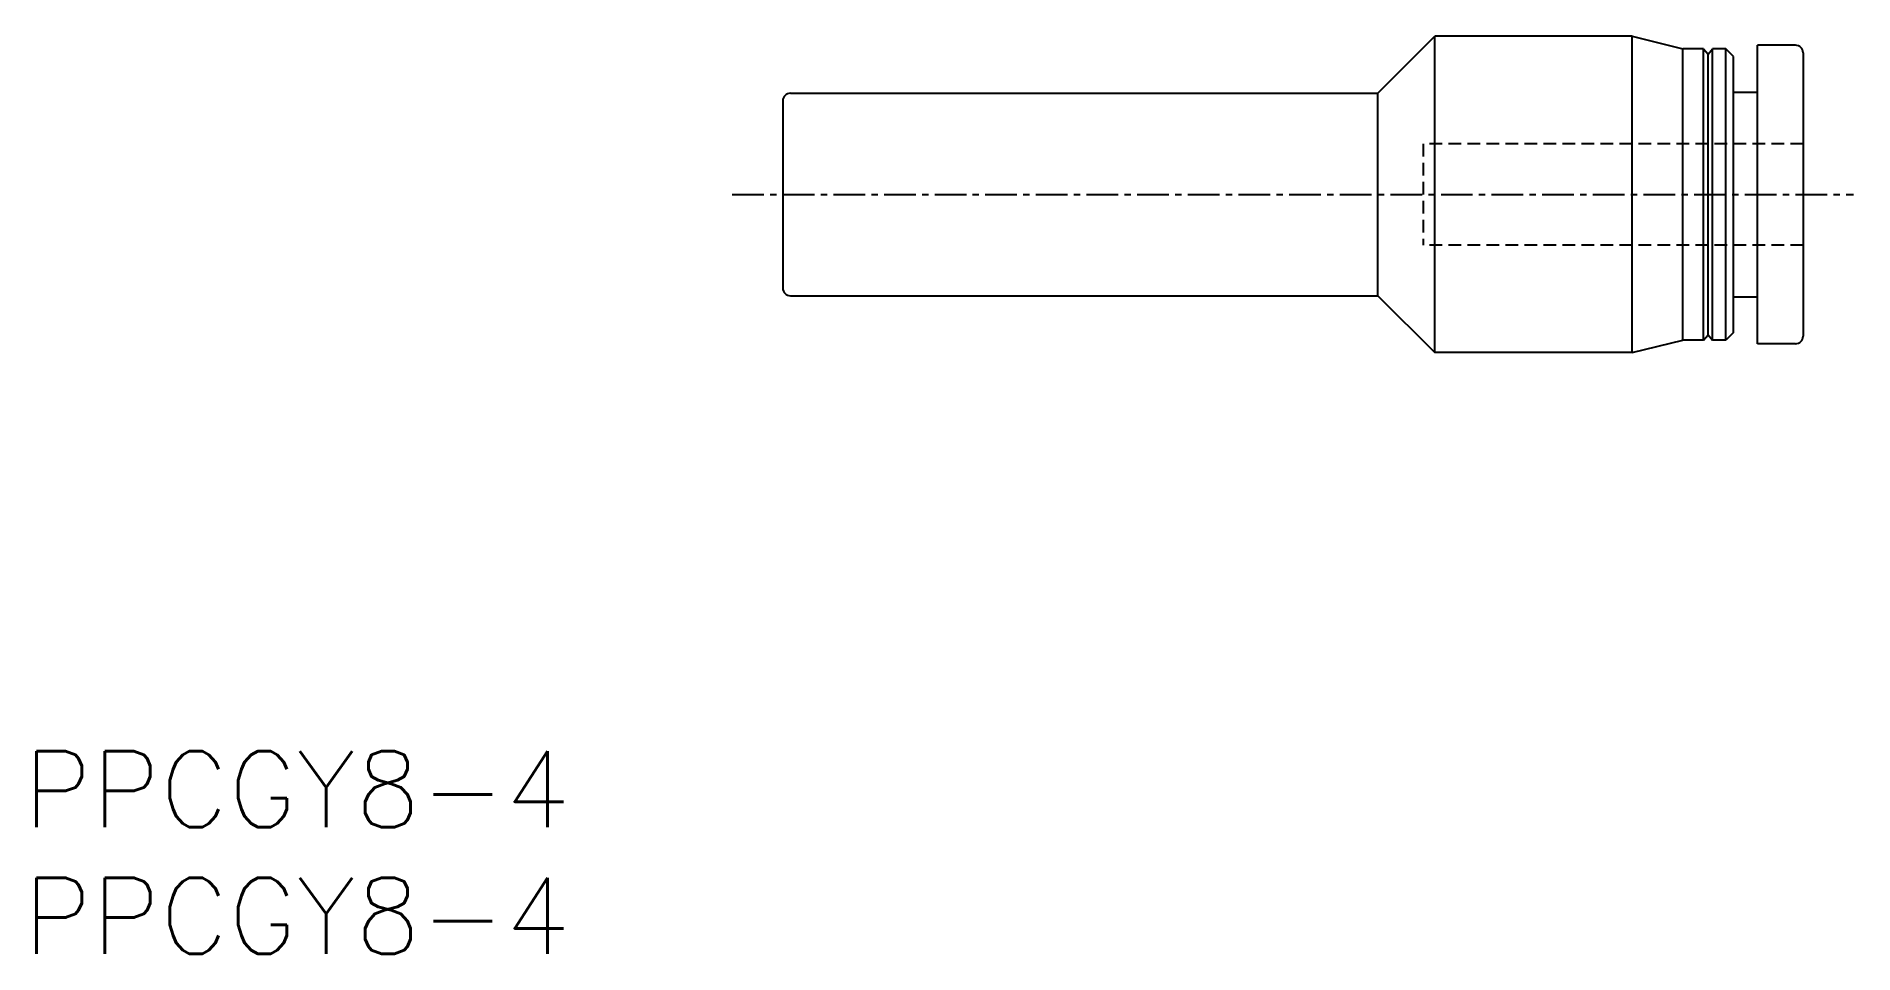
# Model space of a CAD drawing. Extents: x 0.5 to 72.3, y 0 to 36.2.
import ezdxf

# ---------------------------------------------------------------- set-up
doc = ezdxf.new("R2010")
doc.units = 0
doc.linetypes.add('CENTER', pattern=[2, 1.25, -0.25, 0.25, -0.25])
doc.linetypes.add('DASHED', pattern=[0.75, 0.5, -0.25])
doc.layers.get('0').update_dxf_attribs({"linetype": 'CONTINUOUS'})
doc.layers.add('CENTER', color=1, linetype='CENTER')
doc.styles.get("Standard").update_dxf_attribs({"font": 'txt.shx'})

# ---------------------------------------------------------------- blocks, each defined once
blk = doc.blocks.new('*U15')
at = {"color": 7, "linetype": 'CONTINUOUS'}
blk.add_text('PPCGY8-4', height=3, dxfattribs=at).set_placement((0, 0))
blk = doc.blocks.new('*U16')
at = {"color": 7, "linetype": 'CONTINUOUS'}
blk.add_text('PPCGY8-4', height=3, dxfattribs=at).set_placement((0, 5))

msp = doc.modelspace()

# ---------------------------------------------------------------- linework, layer by layer
at = {"color": 7, "linetype": 'CONTINUOUS'}
for p, q in [((53.5, 34), (55.75, 36.25)), ((63.55, 36.25), (55.75, 36.25)), ((55.75, 23.75), (55.75, 36.25)), ((63.55, 36.25), (65.55, 35.75)), ((63.55, 23.75), (63.55, 36.25)), ((68.5, 24.1), (68.5, 35.9)), ((70, 35.9), (68.5, 35.9)), ((66.375, 35.75), (65.55, 35.75)), ((65.55, 24.25), (65.55, 35.75)), ((66.375, 24.25), (66.375, 35.75)), ((66.375, 35.75), (66.55, 35.55)), ((66.55, 35.55), (66.725, 35.75)), ((66.55, 24.45), (66.55, 35.55)), ((67.25, 35.75), (66.725, 35.75)), ((66.725, 24.25), (66.725, 35.75)), ((67.25, 24.25), (67.25, 35.75)), ((67.55, 35.45), (67.25, 35.75)), ((67.55, 24.55), (67.55, 35.45)), ((70.3, 35.6), (70.3, 24.4)), ((30.3, 34), (53.5, 34)), ((53.5, 26), (53.5, 34)), ((67.55, 34.05), (68.5, 34.05)), ((30, 33.7), (30, 26.3)), ((30.3, 26), (53.5, 26)), ((53.5, 26), (55.75, 23.75)), ((67.55, 25.95), (68.5, 25.95)), ((66.375, 24.25), (66.55, 24.45)), ((66.55, 24.45), (66.725, 24.25)), ((67.55, 24.55), (67.25, 24.25)), ((63.55, 23.75), (55.75, 23.75)), ((63.55, 23.75), (65.55, 24.25)), ((66.375, 24.25), (65.55, 24.25)), ((67.25, 24.25), (66.725, 24.25)), ((70, 24.1), (68.5, 24.1))]:
    msp.add_line(p, q, dxfattribs=at)
at = {"color": 3, "linetype": 'DASHED'}
for p, q in [((55.3, 32), (55.3, 28)), ((70.3, 32), (55.3, 32)), ((70.3, 28), (55.3, 28))]:
    msp.add_line(p, q, dxfattribs=at)
at = {"color": 7, "linetype": 'CONTINUOUS'}
for centre, start, end in [((70, 35.6), 0, 90), ((30.3, 33.7), 90, 180), ((30.3, 26.3), 180, 270), ((70, 24.4), 270, 0)]:
    msp.add_arc(centre, 0.3, start, end, dxfattribs=at)
at = {"layer": 'CENTER', "color": 1, "linetype": 'CENTER'}
msp.add_line((28, 30), (72.3, 30), dxfattribs=at)

# ---------------------------------------------------------------- block references
at = {"color": 7, "linetype": 'CONTINUOUS'}
for name in ['*U16', '*U15']:
    msp.add_blockref(name, (0, 0), dxfattribs=at)

doc.saveas('drawing.dxf')
